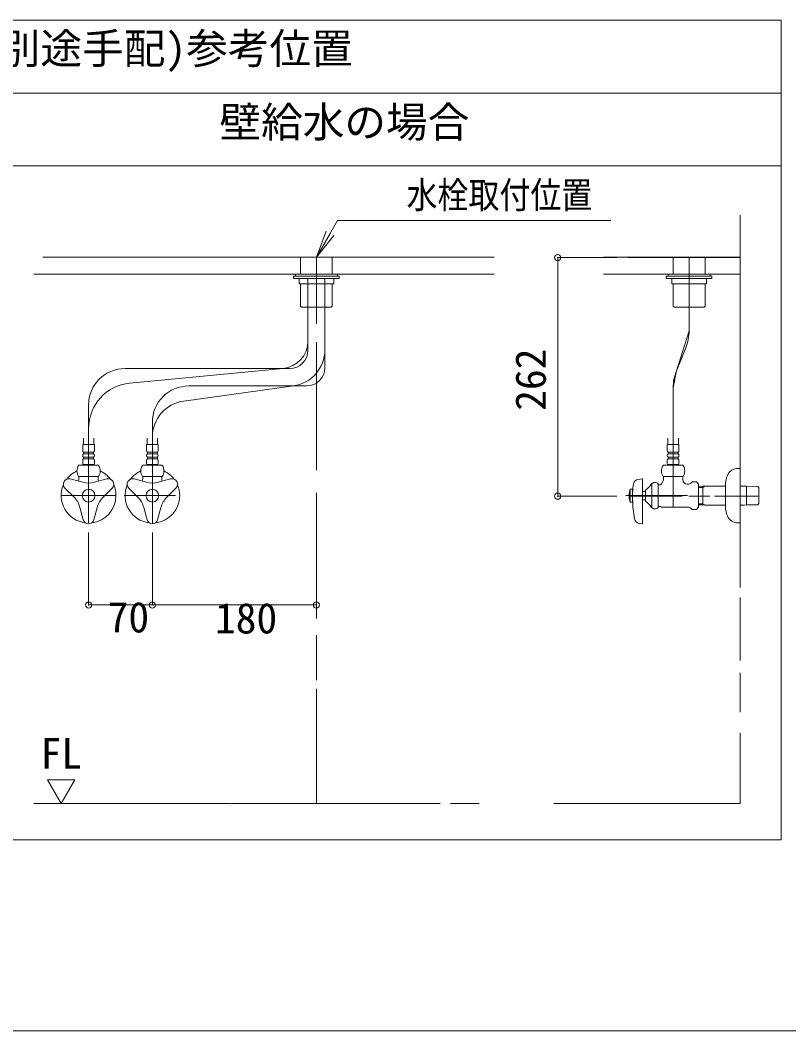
# Model space of a CAD drawing. Units: millimetres, scale not verified. Extents: x -1002 to 1009, y -687 to 676.
# Drawn here: x 351.8 to 720.8, y -687.1 to -201.7 of the extents above; entities that cross this region are included whole.
import ezdxf
from ezdxf.enums import TextEntityAlignment as Align

# ---------------------------------------------------------------- set-up
doc = ezdxf.new("R2010")
doc.units = ezdxf.units.MM
doc.header["$LTSCALE"] = 5
doc.header["$PDMODE"] = 32
doc.header["$PDSIZE"] = 3
doc.layers.add('F-0', color=7, linetype='Continuous', lineweight=15)
doc.styles.add('ＭＳ ゴシック', font='')
doc.styles.get('ＭＳ ゴシック').set_extended_font_data('MS Gothic')

msp = doc.modelspace()

# ---------------------------------------------------------------- linework, layer by layer
at = {"layer": 'F-0', "lineweight": 18}
for p, q in [((-26.596, -201.652), (717.154, -201.652)), ((-26.596, -236.652), (717.154, -236.652))]:
    msp.add_line(p, q, dxfattribs=at)
at = {"layer": 'F-0'}
for p, q in [((345.279, -271.652), (717.154, -271.652)), ((697.467, -295.277), (697.467, -315.677)), ((697.467, -295.277), (697.467, -359.495)), ((494.029, -315.402), (504.133, -297.902)), ((504.133, -297.902), (635.383, -297.902)), ((494.029, -315.402), (498.697, -302.941)), ((494.029, -315.402), (500.592, -304.035)), ((494.029, -315.402), (502.486, -305.129)), ((362.677, -315.402), (579.342, -315.402)), ((579.342, -315.402), (363.366, -315.402)), ((486.373, -315.402), (486.373, -323.714)), ((494.029, -315.426), (494.029, -347.439)), ((501.686, -323.714), (501.686, -315.402)), ((665.311, -323.714), (665.311, -315.402)), ((672.967, -350.828), (672.967, -315.402)), ((680.623, -315.402), (680.623, -323.714)), ((644.8, -315.677), (643.622, -315.677)), ((697.467, -315.677), (644.8, -315.677)), ((697.467, -315.677), (697.467, -340.52)), ((358.404, -323.714), (367.161, -323.714)), ((579.342, -323.714), (363.267, -323.714)), ((483.092, -324.589), (483.092, -325.683)), ((504.967, -324.589), (483.092, -324.589)), ((483.967, -323.714), (504.092, -323.714)), ((483.967, -324.589), (483.967, -323.714)), ((504.092, -324.589), (483.967, -324.589)), ((504.092, -323.714), (504.092, -324.589)), ((504.967, -325.683), (504.967, -324.589)), ((631.842, -323.714), (644.594, -323.714)), ((697.467, -323.714), (643.614, -323.714)), ((643.847, -323.714), (697.467, -323.714)), ((662.029, -325.683), (662.029, -324.589)), ((662.029, -324.589), (683.904, -324.589)), ((662.904, -323.714), (662.904, -324.589)), ((683.029, -323.714), (662.904, -323.714)), ((662.904, -324.589), (683.029, -324.589)), ((683.029, -324.589), (683.029, -323.714)), ((683.904, -324.589), (683.904, -325.683)), ((483.092, -325.683), (504.967, -325.683)), ((502.342, -325.683), (485.717, -325.683)), ((485.717, -325.683), (485.717, -328.308)), ((485.717, -328.308), (502.342, -328.308)), ((486.373, -328.308), (486.373, -338.983)), ((489.958, -355.87), (489.958, -325.569)), ((489.958, -355.87), (489.958, -328.308)), ((498.101, -359.982), (498.101, -325.723)), ((498.101, -359.982), (498.101, -328.308)), ((501.686, -338.983), (501.686, -328.308)), ((502.342, -328.308), (502.342, -325.683)), ((504.967, -325.245), (504.967, -325.683)), ((662.029, -325.245), (662.029, -325.683)), ((683.904, -325.683), (662.029, -325.683)), ((664.654, -325.683), (681.279, -325.683)), ((664.654, -328.308), (664.654, -325.683)), ((681.279, -328.308), (664.654, -328.308)), ((665.311, -338.983), (665.311, -328.308)), ((680.623, -328.308), (680.623, -338.983)), ((681.279, -325.683), (681.279, -328.308)), ((486.701, -339.311), (486.373, -338.983)), ((486.811, -339.42), (486.701, -339.311)), ((486.811, -339.42), (500.854, -339.42)), ((500.854, -339.42), (501.248, -339.42)), ((501.357, -339.311), (501.248, -339.42)), ((501.686, -338.983), (501.357, -339.311)), ((665.311, -338.983), (665.639, -339.311)), ((665.639, -339.311), (665.748, -339.42)), ((666.142, -339.42), (665.748, -339.42)), ((680.186, -339.42), (666.142, -339.42)), ((680.186, -339.42), (680.295, -339.311)), ((680.295, -339.311), (680.623, -338.983)), ((489.958, -360.186), (489.958, -355.87)), ((494.029, -356.292), (494.029, -417.772)), ((671.378, -359.013), (666.907, -370.093)), ((697.467, -354.614), (697.467, -371.592)), ((498.101, -368.568), (498.101, -359.982)), ((697.467, -367.323), (697.467, -383.926)), ((402.154, -368.936), (478.079, -368.936)), ((404.453, -375.955), (478.079, -368.936)), ((481.208, -368.936), (478.079, -368.936)), ((430.389, -384.57), (482.991, -377.318)), ((432.779, -377.318), (482.991, -377.318)), ((489.351, -377.318), (482.991, -377.318)), ((665.318, -378.278), (665.318, -435.495)), ((697.467, -377.047), (697.467, -469.17)), ((384.654, -386.436), (384.654, -397.731)), ((697.467, -393.176), (697.467, -474.126)), ((384.654, -397.731), (384.654, -443.055)), ((384.654, -397.731), (384.654, -443.055)), ((415.279, -394.818), (415.279, -401.906)), ((382.145, -402.373), (382.144, -405.395)), ((387.174, -405.395), (387.175, -402.373)), ((412.77, -402.373), (412.769, -405.395)), ((415.279, -401.906), (415.279, -443.589)), ((415.279, -401.906), (415.279, -443.589)), ((417.799, -405.395), (417.8, -402.373)), ((662.798, -405.395), (662.797, -402.373)), ((667.828, -402.373), (667.829, -405.395)), ((387.454, -405.395), (381.854, -405.395)), ((381.854, -405.395), (381.854, -408.349)), ((387.454, -408.349), (387.454, -405.395)), ((418.079, -405.395), (412.479, -405.395)), ((412.479, -405.395), (412.479, -408.349)), ((418.079, -408.349), (418.079, -405.395)), ((662.518, -405.395), (668.118, -405.395)), ((662.518, -408.349), (662.518, -405.395)), ((668.118, -405.395), (668.118, -408.349)), ((382.248, -409.114), (387.061, -409.114)), ((382.248, -409.989), (382.248, -409.114)), ((387.061, -409.989), (382.248, -409.989)), ((382.248, -411.52), (387.061, -411.52)), ((382.248, -412.395), (382.248, -411.52)), ((387.061, -412.395), (382.248, -412.395)), ((387.061, -409.114), (387.061, -409.989)), ((387.061, -411.52), (387.061, -412.395)), ((412.873, -409.114), (417.686, -409.114)), ((412.873, -409.989), (412.873, -409.114)), ((417.686, -409.989), (412.873, -409.989)), ((412.873, -411.52), (417.686, -411.52)), ((412.873, -412.395), (412.873, -411.52)), ((417.686, -412.395), (412.873, -412.395)), ((417.686, -409.114), (417.686, -409.989)), ((417.686, -411.52), (417.686, -412.395)), ((667.725, -409.114), (662.912, -409.114)), ((662.912, -409.114), (662.912, -409.989)), ((662.912, -409.989), (667.725, -409.989)), ((667.725, -411.52), (662.912, -411.52)), ((662.912, -411.52), (662.912, -412.395)), ((662.912, -412.395), (667.725, -412.395)), ((667.725, -409.989), (667.725, -409.114)), ((667.725, -412.395), (667.725, -411.52)), ((379.899, -415.458), (389.41, -415.458)), ((381.854, -413.161), (381.854, -414.583)), ((382.292, -415.02), (387.017, -415.02)), ((387.454, -414.583), (387.454, -413.161)), ((410.524, -415.458), (420.035, -415.458)), ((412.479, -413.161), (412.479, -414.583)), ((412.917, -415.02), (417.642, -415.02)), ((418.079, -414.583), (418.079, -413.161)), ((670.074, -415.458), (660.563, -415.458)), ((662.518, -414.583), (662.518, -413.161)), ((667.681, -415.02), (662.956, -415.02)), ((668.118, -413.161), (668.118, -414.583)), ((697.467, -416.902), (696.592, -416.902)), ((697.467, -416.902), (697.467, -443.02)), ((375.862, -422.022), (381.823, -423.62)), ((389.41, -420.839), (379.899, -420.839)), ((380.061, -420.839), (380.061, -421.72)), ((380.061, -420.839), (380.569, -420.839)), ((380.569, -420.839), (388.74, -420.839)), ((393.447, -422.022), (387.485, -423.62)), ((388.74, -420.839), (389.248, -420.839)), ((389.248, -420.839), (389.248, -421.72)), ((389.248, -421.72), (389.248, -422.37)), ((406.487, -422.022), (412.448, -423.62)), ((420.035, -420.839), (410.524, -420.839)), ((410.686, -420.839), (410.686, -421.72)), ((410.686, -420.839), (411.194, -420.839)), ((411.194, -420.839), (419.365, -420.839)), ((424.072, -422.022), (418.11, -423.62)), ((419.365, -420.839), (419.873, -420.839)), ((419.873, -420.839), (419.873, -421.72)), ((419.873, -421.72), (419.873, -422.37)), ((648.493, -422.238), (650.413, -421.968)), ((650.662, -422.185), (650.662, -443.338)), ((660.563, -420.839), (670.074, -420.839)), ((660.725, -420.839), (661.233, -420.839)), ((660.725, -420.839), (660.725, -421.72)), ((661.233, -420.839), (669.404, -420.839)), ((669.404, -420.839), (669.912, -420.839)), ((373.326, -426.414), (377.69, -430.778)), ((395.983, -426.414), (391.618, -430.778)), ((403.951, -426.414), (408.315, -430.778)), ((426.608, -426.414), (422.243, -430.778)), ((644.625, -426.964), (644.48, -427.511)), ((644.625, -426.964), (645.85, -426.964)), ((644.625, -426.964), (644.625, -433.089)), ((645.85, -433.089), (645.85, -426.964)), ((655.006, -426.231), (655.006, -424.301)), ((655.006, -426.231), (655.006, -433.822)), ((658.1, -435.745), (658.1, -424.308)), ((659.372, -424.777), (659.591, -424.558)), ((672.1, -424.558), (672.501, -424.558)), ((674.506, -423.459), (674.048, -423.917)), ((676.579, -423.459), (674.506, -423.459)), ((676.579, -423.459), (677.568, -424.449)), ((677.568, -435.605), (677.568, -424.449)), ((677.568, -425.591), (679.756, -425.544)), ((677.568, -426.106), (679.537, -426.058)), ((680.46, -425.52), (679.537, -426.053)), ((679.537, -425.544), (679.537, -434.509)), ((679.756, -425.544), (680.678, -425.52)), ((690.467, -424.687), (690.467, -435.366)), ((697.467, -425.52), (699.396, -425.52)), ((699.396, -425.52), (700.318, -425.544)), ((700.318, -425.544), (705.936, -425.665)), ((700.537, -426.053), (700.537, -425.544)), ((700.537, -434.509), (700.537, -426.053)), ((705.936, -425.665), (706.443, -426.201)), ((706.443, -426.202), (706.443, -426.201)), ((706.443, -426.417), (706.443, -426.202)), ((706.443, -433.636), (706.443, -426.417)), ((371.529, -430.027), (397.779, -430.027)), ((397.779, -430.027), (371.529, -430.027)), ((401.714, -430.027), (404.907, -430.027)), ((402.154, -430.027), (426.354, -430.027)), ((494.029, -428.592), (494.029, -489.088)), ((672.206, -430.027), (642.604, -430.027)), ((669.655, -430.279), (644.625, -430.279)), ((650.662, -427.949), (651.975, -427.949)), ((651.975, -427.402), (651.975, -432.652)), ((682.879, -430.279), (672.911, -430.279)), ((706.443, -430.279), (685.251, -430.279)), ((382.119, -441.644), (380.521, -435.682)), ((387.19, -441.644), (388.787, -435.682)), ((412.744, -441.644), (411.146, -435.682)), ((417.815, -441.644), (419.412, -435.682)), ((651.975, -432.105), (650.662, -432.105)), ((658.1, -435.277), (658.756, -435.277)), ((658.756, -435.277), (659.372, -435.277)), ((659.372, -435.277), (659.591, -435.495)), ((659.591, -435.495), (672.501, -435.495)), ((674.506, -436.594), (674.048, -436.136)), ((679.537, -433.995), (677.568, -433.947)), ((679.756, -434.509), (677.568, -434.462)), ((679.537, -434), (680.46, -434.533)), ((680.678, -434.533), (679.756, -434.509)), ((690.037, -434.533), (680.678, -434.533)), ((690.467, -434.533), (690.037, -434.533)), ((699.396, -434.533), (697.467, -434.533)), ((700.318, -434.509), (699.396, -434.533)), ((705.936, -434.388), (700.318, -434.509)), ((706.443, -433.853), (705.936, -434.388)), ((706.443, -433.852), (706.443, -433.636)), ((706.443, -433.853), (706.443, -433.852)), ((649.006, -443.356), (650.413, -443.554)), ((494.029, -459.086), (494.029, -486.629)), ((697.467, -478.893), (697.467, -509.205)), ((494.029, -496.957), (494.029, -518.623)), ((697.467, -515.115), (697.467, -534.064)), ((494.029, -522.892), (494.029, -577.902)), ((697.467, -543.9), (697.467, -577.902)), ((364.967, -566.535), (378.092, -566.535)), ((371.529, -577.902), (364.967, -566.535)), ((378.092, -566.535), (371.529, -577.902)), ((358.404, -577.902), (431.25, -577.902)), ((371.529, -577.902), (423.053, -577.902)), ((431.25, -577.902), (452.768, -577.902)), ((433.3, -577.902), (442.863, -577.902)), ((453.11, -577.902), (551.368, -577.902)), ((462.332, -577.902), (553.474, -577.902)), ((558.439, -577.902), (572.203, -577.902)), ((608.066, -577.902), (697.467, -577.902)), ((631.842, -577.902), (697.467, -577.902)), ((-1002.086, -687.064), (1002.034, -687.064))]:
    msp.add_line(p, q, dxfattribs=at)
at = {"layer": 'F-0', "color": 4, "lineweight": 9}
for p, q in [((609.881, -315.677), (609.881, -430.279)), ((609.881, -315.677), (638.211, -315.677)), ((609.881, -430.279), (638.211, -430.279)), ((384.654, -482.488), (384.654, -447.666)), ((415.279, -482.488), (415.279, -447.666)), ((494.029, -482.488), (494.029, -447.666)), ((384.654, -482.488), (415.279, -482.488)), ((415.279, -482.488), (494.029, -482.488))]:
    msp.add_line(p, q, dxfattribs=at)
at = {"layer": 'F-0', "lineweight": 18}
msp.add_lwpolyline([(717.154, -201.652), (717.154, -595.402), (345.279, -595.402)], dxfattribs=at)
at = {"layer": 'F-0'}
for points in [[(631.842, -315.402), (644.562, -315.402), (697.467, -315.402)], [(665.318, -435.495), (665.318, -378.278), (666.907, -370.093), (672.967, -350.828), (672.967, -315.402)], [(501.248, -339.42), (501.204, -339.42), (493.154, -339.42)], [(665.748, -339.42), (665.792, -339.42), (673.842, -339.42)], [(382.248, -415.02), (382.029, -415.239), (382.029, -415.458)], [(387.279, -415.458), (387.279, -415.239), (387.061, -415.02)], [(412.873, -415.02), (412.654, -415.239), (412.654, -415.458)], [(417.904, -415.458), (417.904, -415.239), (417.686, -415.02)], [(662.693, -415.458), (662.693, -415.239), (662.912, -415.02)], [(667.725, -415.02), (667.943, -415.239), (667.943, -415.458)], [(669.912, -420.839), (669.912, -421.72), (669.912, -422.37)], [(659.372, -424.777), (658.756, -424.777), (658.1, -424.777)], [(680.678, -425.52), (690.037, -425.52), (690.467, -425.52)], [(645.85, -433.089), (644.625, -433.089), (644.507, -432.652)], [(655.006, -433.822), (655.006, -435.495), (655.006, -435.641)], [(677.568, -435.605), (676.579, -436.594), (674.506, -436.594)], [(696.592, -443.152), (697.467, -443.152), (697.467, -443.02)]]:
    msp.add_lwpolyline(points, dxfattribs=at)
for centre in [(384.654, -430.027), (415.279, -430.027)]:
    msp.add_circle(centre, 3.062, dxfattribs=at)
for centre, radius, start, end in [((651.092, -350.828), 21.875, 338.02737, 0), ((476.833, -355.87), 13.125, 275.44583, 360), ((481.208, -360.186), 8.75, 270, 0), ((480.601, -359.982), 17.5, 277.84996, 0), ((489.351, -368.568), 8.75, 270, 0), ((402.154, -386.436), 17.5, 90, 180), ((687.193, -378.278), 21.875, 158.02737, 180), ((406.529, -397.731), 21.875, 95.44583, 180), ((432.779, -394.818), 17.5, 90, 180), ((432.779, -401.906), 17.5, 97.84996, 180), ((382.795, -408.349), 0.941, 180, 234.43222), ((382.795, -410.755), 0.941, 125.56778, 234.43222), ((382.795, -413.161), 0.941, 125.56778, 180), ((386.513, -408.349), 0.941, 305.56778, 0), ((386.513, -410.755), 0.941, 305.56778, 54.43222), ((386.513, -413.161), 0.941, 0, 54.43222), ((413.42, -408.349), 0.941, 180, 234.43222), ((413.42, -410.755), 0.941, 125.56778, 234.43222), ((413.42, -413.161), 0.941, 125.56778, 180), ((417.138, -408.349), 0.941, 305.56778, 0), ((417.138, -410.755), 0.941, 305.56778, 54.43222), ((417.138, -413.161), 0.941, 0, 54.43222), ((663.46, -408.349), 0.941, 180, 234.43222), ((663.46, -410.755), 0.941, 125.56778, 234.43222), ((663.46, -413.161), 0.941, 125.56778, 180), ((667.177, -408.349), 0.941, 305.56778, 0), ((667.177, -410.755), 0.941, 305.56778, 54.43222), ((667.177, -413.161), 0.941, 0, 54.43222), ((383.889, -418.149), 4.812, 146.00705, 213.99295), ((382.292, -414.583), 0.438, 180, 270), ((387.017, -414.583), 0.438, 270, 0), ((385.42, -418.149), 4.812, 326.00705, 33.99295), ((414.514, -418.149), 4.812, 146.00705, 213.99295), ((412.917, -414.583), 0.438, 180, 270), ((417.642, -414.583), 0.438, 270, 0), ((416.045, -418.149), 4.812, 326.00705, 33.99295), ((664.553, -418.149), 4.812, 146.00705, 213.99295), ((662.956, -414.583), 0.438, 180, 270), ((667.681, -414.583), 0.438, 270, 0), ((666.084, -418.149), 4.812, 326.00705, 33.99295), ((696.592, -422.589), 5.688, 90, 156.44354), ((375.182, -424.558), 2.625, 75, 225), ((384.654, -430.027), 13.125, 115.15066, 143.05689), ((375.942, -421.72), 4.119, 340.64106, 0), ((384.654, -430.027), 13.125, 36.94311, 64.84934), ((394.126, -424.558), 2.625, 315, 105), ((405.807, -424.558), 2.625, 75, 225), ((415.279, -430.027), 13.125, 115.15066, 143.05689), ((406.567, -421.72), 4.119, 340.64106, 0), ((415.279, -430.027), 13.125, 36.94311, 64.84934), ((424.751, -424.558), 2.625, 315, 105), ((648.858, -424.837), 2.625, 98.00409, 170.40851), ((650.443, -422.185), 0.219, 0, 98.00409), ((656.606, -421.72), 4.119, 316.4444, 0), ((701.404, -424.687), 10.938, 156.44354, 180), ((384.654, -430.027), 13.125, 156.94311, 263.05689), ((384.654, -413.055), 10.938, 255, 285), ((391.436, -422.37), 2.188, 180, 199.83613), ((384.654, -430.027), 13.125, 0, 23.05689), ((415.279, -430.027), 13.125, 156.94311, 263.05689), ((415.279, -413.055), 10.938, 255, 285), ((422.061, -422.37), 2.188, 180, 199.83613), ((415.279, -430.027), 13.125, 0, 23.05689), ((678.624, -429.867), 32.812, 170.40851, 177.22136), ((646.109, -418.693), 10.5, 303.95919, 326.04081), ((656.568, -425.87), 2.188, 45.573, 143.1301), ((672.1, -422.37), 2.188, 180, 270), ((672.501, -422.37), 2.188, 270, 315), ((369.956, -438.512), 10.938, 15, 45), ((384.654, -430.027), 13.125, 276.94311, 0), ((399.352, -438.512), 10.938, 135, 165), ((400.581, -438.512), 10.938, 15, 45), ((415.279, -430.027), 13.125, 276.94311, 0), ((429.977, -438.512), 10.938, 135, 165), ((655.125, -430.027), 10.938, 166.70293, 180), ((655.125, -430.027), 10.938, 180, 193.29707), ((711.475, -430.027), 65.648, 181.52753, 189.8029), ((655.125, -430.027), 10.938, 193.29707, 193.88654), ((646.109, -441.361), 10.5, 33.95919, 56.04081), ((656.568, -434.183), 2.188, 216.8699, 314.427), ((672.501, -437.683), 2.188, 45, 90), ((701.404, -435.366), 10.938, 180, 203.55646), ((384.654, -440.964), 2.625, 195, 345), ((415.279, -440.964), 2.625, 195, 345), ((649.371, -440.757), 2.625, 189.8029, 262), ((696.592, -437.464), 5.688, 203.55646, 270), ((650.443, -443.338), 0.219, 262, 0)]:
    msp.add_arc(centre, radius, start, end, dxfattribs=at)
at = {"layer": 'F-0', "color": 6}
for p in [(609.881, -315.677), (609.881, -430.279), (384.654, -482.488), (415.279, -482.488), (494.029, -482.488)]:
    msp.add_point(p, dxfattribs=at)

# ---------------------------------------------------------------- texts
at = {"layer": 'F-0', "style": 'ＭＳ ゴシック'}
for s, p in [('止水栓(別途手配)参考位置', (271.599, -226.968)), ('壁給水の場合', (447.484, -262.297)), ('70', (393.796, -500.118)), ('180', (445.316, -500.61)), ('FL', (361.598, -565.515))]:
    msp.add_text(s, height=14.66, dxfattribs=at).set_placement(p, align=Align.BOTTOM_LEFT)
at = {"layer": 'F-0', "style": 'ＭＳ ゴシック', "width": 0.85}
msp.add_text('水栓取付位置', height=12.83, dxfattribs=at).set_placement((537.283, -295.869), align=Align.BOTTOM_LEFT)
at = {"layer": 'F-0', "style": 'ＭＳ ゴシック'}
msp.add_text('262', height=14.66, rotation=90, dxfattribs=at).set_placement((608.586, -389.282), align=Align.BOTTOM_LEFT)

doc.saveas('drawing.dxf')
